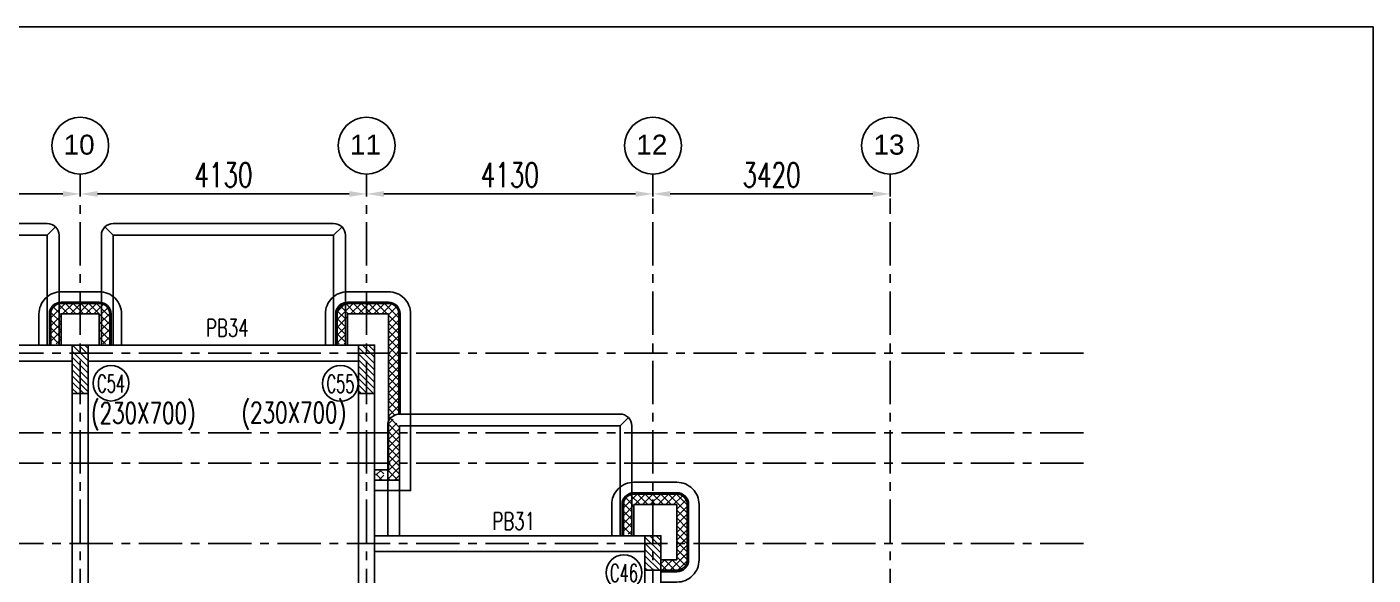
# Model space of a CAD drawing. Header units: millimetres. Extents: x 2659630 to 6742168, y -2425387 to -732288.
# Drawn here: x 2810872 to 2830288, y -942614 to -934704 of the extents above; entities that cross this region are included whole.
import ezdxf
from ezdxf.enums import TextEntityAlignment as Align

# ---------------------------------------------------------------- set-up
doc = ezdxf.new("R2010")
doc.units = ezdxf.units.MM
doc.header["$PDMODE"] = 35
doc.header["$PDSIZE"] = -25
doc.linetypes.add('CENTER', pattern=[2, 1.25, -0.25, 0.25, -0.25])
for name, color, linetype in [('S-BEAM NO', 3, 'Continuous'), ('S-BEAM OUTER', 4, 'Continuous'), ('S-COLUMN', 1, 'Continuous'), ('S-COLUMN CIRCLE', 9, 'Continuous'), ('S-COLUMN HATCH', 8, 'Continuous'), ('S-COLUMN NO', 2, 'Continuous'), ('S-COLUMN SIZES', 2, 'Continuous'), ('S-DIM-1', 5, 'Continuous'), ('S-GRIDE CIRCLE', 8, 'Continuous'), ('S-GRIDE LINE', 8, 'CENTER'), ('S-GRIDE NO', 1, 'Continuous')]:
    doc.layers.add(name, color=color, linetype=linetype)
doc.styles.add('Arial', font='arial.ttf', dxfattribs={"height": 123})
doc.styles.add('ROMANS', font='r.shx', dxfattribs={"width": 0.7})
doc.dimstyles.new('dim100', dxfattribs={"dimtxt": 250, "dimasz": 250, "dimexe": 200, "dimexo": 200, "dimgap": 100, "dimtad": 1, "dimdec": 0, "dimrnd": 1, "dimzin": 0, "dimdsep": 46, "dimtxsty": 'ROMANS', "dimcen": 0, "dimclrd": 5, "dimclre": 5, "dimclrt": 4, "dimadec": 0, "dimazin": 0, "dimtfac": 1, "dimtdec": 0, "dimtix": 1, "dimtofl": 0, "dimtmove": 2, "dimatfit": 3, "dimfxl": 1, "dimtolj": 1, "dimtzin": 0, "dimlwd": -1, "dimlwe": -1, "dimarcsym": 0})
pattern_1 = [(45, (-431680.96, -191648.93), (-56.1266008, 56.1266008), []), (135, (-431680.96, -191648.93), (-56.1266008, -56.1266008), [])]

# ---------------------------------------------------------------- blocks, each defined once
blk = doc.blocks.new('*D1828')
at = {"layer": 'Defpoints', "color": 0, "ltscale": 1200}
for p in [(2811642, -937123), (2815772, -937114), (2815772, -937114)]:
    blk.add_point(p, dxfattribs=at)
at = {"layer": 'S-DIM-1', "color": 5}
for p, q in [((2811642, -936923), (2811642, -936914)), ((2815772, -936914), (2815772, -936914)), ((2811892, -937114), (2815522, -937114))]:
    blk.add_line(p, q, dxfattribs=at)
at = {"layer": 'S-DIM-1', "color": 5, "ltscale": 1200}
for points in [[(2811892, -937073), (2811892, -937156), (2811642, -937114)], [(2815522, -937156), (2815522, -937073), (2815772, -937114)]]:
    blk.add_solid(points, dxfattribs=at)
at = {"layer": 'S-DIM-1', "color": 4, "ltscale": 1200, "insert": (2813707, -936839), "char_height": 250, "attachment_point": 5, "style": 'ROMANS'}
blk.add_mtext('\\A1;{\\H1.4x;4130}', dxfattribs=at)
blk = doc.blocks.new('*D1827')
at = {"layer": 'Defpoints', "color": 0, "ltscale": 1200}
for p in [(2807512, -937123), (2811642, -937114), (2811642, -937114)]:
    blk.add_point(p, dxfattribs=at)
at = {"layer": 'S-DIM-1', "color": 5}
for p, q in [((2807512, -936923), (2807512, -936914)), ((2811642, -936914), (2811642, -936914)), ((2807762, -937114), (2811392, -937114))]:
    blk.add_line(p, q, dxfattribs=at)
at = {"layer": 'S-DIM-1', "color": 5, "ltscale": 1200}
for points in [[(2807762, -937073), (2807762, -937156), (2807512, -937114)], [(2811392, -937156), (2811392, -937073), (2811642, -937114)]]:
    blk.add_solid(points, dxfattribs=at)
at = {"layer": 'S-DIM-1', "color": 4, "ltscale": 1200, "insert": (2809577, -936839), "char_height": 250, "attachment_point": 5, "style": 'ROMANS'}
blk.add_mtext('\\A1;{\\H1.4x;4130}', dxfattribs=at)
blk = doc.blocks.new('*D1829')
at = {"layer": 'Defpoints', "color": 0, "ltscale": 1200}
for p in [(2815772, -937123), (2819902, -937114), (2819902, -937114)]:
    blk.add_point(p, dxfattribs=at)
at = {"layer": 'S-DIM-1', "color": 5}
for p, q in [((2815772, -936923), (2815772, -936914)), ((2819902, -936914), (2819902, -936914)), ((2816022, -937114), (2819652, -937114))]:
    blk.add_line(p, q, dxfattribs=at)
at = {"layer": 'S-DIM-1', "color": 5, "ltscale": 1200}
for points in [[(2816022, -937073), (2816022, -937156), (2815772, -937114)], [(2819652, -937156), (2819652, -937073), (2819902, -937114)]]:
    blk.add_solid(points, dxfattribs=at)
at = {"layer": 'S-DIM-1', "color": 4, "ltscale": 1200, "insert": (2817837, -936839), "char_height": 250, "attachment_point": 5, "style": 'ROMANS'}
blk.add_mtext('\\A1;{\\H1.4x;4130}', dxfattribs=at)
blk = doc.blocks.new('*D1830')
at = {"layer": 'Defpoints', "color": 0, "ltscale": 1200}
for p in [(2819902, -936979), (2823322, -936979), (2823322, -937114)]:
    blk.add_point(p, dxfattribs=at)
at = {"layer": 'S-DIM-1', "color": 5}
for p, q in [((2819902, -937179), (2819902, -937314)), ((2820152, -937114), (2823072, -937114)), ((2823322, -937179), (2823322, -937314))]:
    blk.add_line(p, q, dxfattribs=at)
at = {"layer": 'S-DIM-1', "color": 5, "ltscale": 1200}
for points in [[(2820152, -937073), (2820152, -937156), (2819902, -937114)], [(2823072, -937156), (2823072, -937073), (2823322, -937114)]]:
    blk.add_solid(points, dxfattribs=at)
at = {"layer": 'S-DIM-1', "color": 4, "ltscale": 1200, "insert": (2821612, -936839), "char_height": 250, "attachment_point": 5, "style": 'ROMANS'}
blk.add_mtext('\\A1;{\\H1.4x;3420}', dxfattribs=at)

msp = doc.modelspace()

# ---------------------------------------------------------------- hatches: boundary and pattern name
at = {"layer": 'S-BEAM OUTER', "ltscale": 2500}
h = msp.add_hatch(dxfattribs=at)
h.set_pattern_fill('ANSI37', color=256, scale=25, style=0)
h.set_pattern_definition(pattern_1)
h.paths.add_polyline_path([(2811336.556, -938697.833, -0.050391865), (2811366.562, -938694.801), (2811641.56, -938694.801), (2811641.56, -938844.801), (2811366.562, -938844.801), (2811366.562, -938919.802), (2811366.561, -938919.802), (2811366.561, -938919.802, 0.050390733), (2811336.556, -938922.834), (2811336.556, -938697.833)])
h.paths.add_polyline_path([(2811641.56, -938694.801), (2811916.559, -938694.801, -0.050374099), (2811946.554, -938697.831), (2811946.554, -938922.831, 0.050348901), (2811916.573, -938919.802), (2811916.559, -938844.801), (2811641.56, -938844.801), (2811641.56, -938694.801)])
h.paths.add_polyline_path([(2811216.561, -938844.801), (2811216.561, -939069.802, -0.356384191), (2811336.556, -938922.834), (2811336.556, -938697.833, 0.14704829), (2811260.495, -938738.735, 0.198912367), (2811216.561, -938844.801)])
h.paths.add_polyline_path([(2811946.554, -938922.831), (2811946.554, -938697.831, -0.147064608), (2812022.625, -938738.735, -0.198911921), (2812066.559, -938844.801), (2812066.559, -939068.884, 0.354687312)])
h.paths.add_polyline_path([(2811946.553, -939274.801), (2811946.554, -938922.831, -0.354687312), (2812066.559, -939068.884), (2812066.559, -939268.179), (2812066.559, -939274.801)])
h.paths.add_polyline_path([(2811336.555, -939274.801), (2811336.556, -938922.834, 0.356384191), (2811216.561, -939069.802), (2811216.561, -939274.801)])
h.paths.add_polyline_path([(2811946.553, -939274.801), (2811946.554, -938922.831, 0.050348901), (2811916.573, -938919.802), (2811916.642, -939274.801)])
h.paths.add_polyline_path([(2811336.555, -939274.801), (2811336.556, -938922.834, -0.050390733), (2811366.561, -938919.802), (2811366.561, -938919.802), (2811366.561, -939069.802), (2811366.561, -939274.801)])
h = msp.add_hatch(dxfattribs=at)
h.set_pattern_fill('ANSI37', color=256, scale=25, style=0)
h.set_pattern_definition(pattern_1)
h.paths.add_polyline_path([(2811336.556, -938697.833, -0.050391865), (2811366.562, -938694.801), (2811641.56, -938694.801), (2811641.56, -938844.801), (2811366.562, -938844.801), (2811366.562, -938919.802), (2811366.561, -938919.802), (2811366.561, -938919.802, 0.050390733), (2811336.556, -938922.834), (2811336.556, -938697.833)])
h.paths.add_polyline_path([(2811641.56, -938694.801), (2811916.559, -938694.801, -0.050374099), (2811946.554, -938697.831), (2811946.554, -938922.831, 0.050348901), (2811916.573, -938919.802), (2811916.559, -938844.801), (2811641.56, -938844.801), (2811641.56, -938694.801)])
h.paths.add_polyline_path([(2811216.561, -938844.801), (2811216.561, -939069.802, -0.356384191), (2811336.556, -938922.834), (2811336.556, -938697.833, 0.14704829), (2811260.495, -938738.735, 0.198912367), (2811216.561, -938844.801)])
h.paths.add_polyline_path([(2811946.554, -938922.831), (2811946.554, -938697.831, -0.147064608), (2812022.625, -938738.735, -0.198911921), (2812066.559, -938844.801), (2812066.559, -939068.884, 0.354687312)])
h.paths.add_polyline_path([(2811946.553, -939274.801), (2811946.554, -938922.831, -0.354687312), (2812066.559, -939068.884), (2812066.559, -939268.179), (2812066.559, -939274.801)])
h.paths.add_polyline_path([(2811336.555, -939274.801), (2811336.556, -938922.834, 0.356384191), (2811216.561, -939069.802), (2811216.561, -939274.801)])
h.paths.add_polyline_path([(2811946.553, -939274.801), (2811946.554, -938922.831, 0.050348901), (2811916.573, -938919.802), (2811916.642, -939274.801)])
h.paths.add_polyline_path([(2811336.555, -939274.801), (2811336.556, -938922.834, -0.050390733), (2811366.561, -938919.802), (2811366.561, -938919.802), (2811366.561, -939069.802), (2811366.561, -939274.801)])
h = msp.add_hatch(dxfattribs=at)
h.set_pattern_fill('ANSI37', color=256, scale=25, style=0)
h.set_pattern_definition(pattern_1)
h.paths.add_polyline_path([(2811336.556, -938697.833, -0.050391865), (2811366.562, -938694.801), (2811641.56, -938694.801), (2811641.56, -938844.801), (2811366.562, -938844.801), (2811366.562, -938919.802), (2811366.561, -938919.802), (2811366.561, -938919.802, 0.050390733), (2811336.556, -938922.834), (2811336.556, -938697.833)])
h.paths.add_polyline_path([(2811641.56, -938694.801), (2811916.559, -938694.801, -0.050374099), (2811946.554, -938697.831), (2811946.554, -938922.831, 0.050348901), (2811916.573, -938919.802), (2811916.559, -938844.801), (2811641.56, -938844.801), (2811641.56, -938694.801)])
h.paths.add_polyline_path([(2811216.561, -938844.801), (2811216.561, -939069.802, -0.356384191), (2811336.556, -938922.834), (2811336.556, -938697.833, 0.14704829), (2811260.495, -938738.735, 0.198912367), (2811216.561, -938844.801)])
h.paths.add_polyline_path([(2811946.554, -938922.831), (2811946.554, -938697.831, -0.147064608), (2812022.625, -938738.735, -0.198911921), (2812066.559, -938844.801), (2812066.559, -939068.884, 0.354687312)])
h.paths.add_polyline_path([(2811946.553, -939274.801), (2811946.554, -938922.831, -0.354687312), (2812066.559, -939068.884), (2812066.559, -939268.179), (2812066.559, -939274.801)])
h.paths.add_polyline_path([(2811336.555, -939274.801), (2811336.556, -938922.834, 0.356384191), (2811216.561, -939069.802), (2811216.561, -939274.801)])
h.paths.add_polyline_path([(2811946.553, -939274.801), (2811946.554, -938922.831, 0.050348901), (2811916.573, -938919.802), (2811916.642, -939274.801)])
h.paths.add_polyline_path([(2811336.555, -939274.801), (2811336.556, -938922.834, -0.050390733), (2811366.561, -938919.802), (2811366.561, -938919.802), (2811366.561, -939069.802), (2811366.561, -939274.801)])
h = msp.add_hatch(dxfattribs=at)
h.set_pattern_fill('ANSI37', color=256, scale=25, style=0)
h.set_pattern_definition(pattern_1)
edge = h.paths.add_edge_path()
edge.add_arc((2815496.557, -938844.801), 150, 135.0000503, 179.999867, ccw=False)
edge.add_arc((2815496.558, -938844.801), 150, 101.5376139, 134.9999296, ccw=False)
edge.add_line((2815466.556, -938697.832), (2815466.556, -938922.832))
edge.add_arc((2815496.557, -939069.801), 150, 101.5377155, 178.6319479)
edge.add_line((2815346.6, -939066.22), (2815346.558, -938844.801))
h.paths.add_polyline_path([(2816086.556, -939409.801), (2816236.556, -939409.801), (2816236.556, -940290.096, 0.183659289), (2816126.347, -940339.593, 0.117867345), (2816086.556, -940397.057)])
h.paths.add_polyline_path([(2815496.557, -938919.801), (2815496.558, -938844.801), (2815771.56, -938844.801), (2815771.56, -938694.801), (2815496.557, -938694.801, 0.050384701), (2815466.556, -938697.832), (2815466.556, -938922.832, -0.050384856)])
h.paths.add_polyline_path([(2816086.556, -940999.801), (2816236.556, -940999.801), (2816236.556, -940559.801), (2816086.556, -940559.801)])
h.paths.add_polyline_path([(2815466.555, -939274.801), (2815466.556, -938922.832, 0.349677008), (2815346.6, -939066.22), (2815346.641, -939274.801)])
h.paths.add_polyline_path([(2816076.556, -941244.801), (2816076.556, -941094.801), (2816086.556, -941094.801), (2816086.556, -940999.801), (2816236.556, -940999.801), (2816236.556, -941244.801)])
h.paths.add_polyline_path([(2816086.556, -940559.801), (2816086.556, -940402.356, -0.11062202), (2816126.347, -940339.593, -0.000001041), (2816126.348, -940339.593), (2816236.556, -940449.8), (2816236.556, -940559.801)])
h.paths.add_polyline_path([(2815906.56, -941244.801), (2816018.383, -941244.801), (2816018.383, -941094.801), (2815906.56, -941094.801)])
h = msp.add_hatch(dxfattribs=at)
h.set_pattern_fill('ANSI37', color=256, scale=25, style=0)
h.set_pattern_definition(pattern_1)
edge = h.paths.add_edge_path()
edge.add_arc((2815496.557, -938844.801), 150, 135.0000503, 179.999867, ccw=False)
edge.add_arc((2815496.558, -938844.801), 150, 101.5376139, 134.9999296, ccw=False)
edge.add_line((2815466.556, -938697.832), (2815466.556, -938922.832))
edge.add_arc((2815496.557, -939069.801), 150, 101.5377155, 178.6319479)
edge.add_line((2815346.6, -939066.22), (2815346.558, -938844.801))
h.paths.add_polyline_path([(2816086.556, -939409.801), (2816236.556, -939409.801), (2816236.556, -940290.096, 0.183659289), (2816126.347, -940339.593, 0.117867345), (2816086.556, -940397.057)])
h.paths.add_polyline_path([(2815496.557, -938919.801), (2815496.558, -938844.801), (2815771.56, -938844.801), (2815771.56, -938694.801), (2815496.557, -938694.801, 0.050384701), (2815466.556, -938697.832), (2815466.556, -938922.832, -0.050384856)])
h.paths.add_polyline_path([(2816086.556, -940999.801), (2816236.556, -940999.801), (2816236.556, -940559.801), (2816086.556, -940559.801)])
h.paths.add_polyline_path([(2815466.555, -939274.801), (2815466.556, -938922.832, 0.349677008), (2815346.6, -939066.22), (2815346.641, -939274.801)])
h.paths.add_polyline_path([(2816076.556, -941244.801), (2816076.556, -941094.801), (2816086.556, -941094.801), (2816086.556, -940999.801), (2816236.556, -940999.801), (2816236.556, -941244.801)])
h.paths.add_polyline_path([(2816086.556, -940559.801), (2816086.556, -940402.356, -0.11062202), (2816126.347, -940339.593, -0.000001041), (2816126.348, -940339.593), (2816236.556, -940449.8), (2816236.556, -940559.801)])
h.paths.add_polyline_path([(2815906.56, -941244.801), (2816018.383, -941244.801), (2816018.383, -941094.801), (2815906.56, -941094.801)])
h = msp.add_hatch(dxfattribs=at)
h.set_pattern_fill('ANSI37', color=256, scale=25, style=0)
h.set_pattern_definition(pattern_1)
edge = h.paths.add_edge_path()
edge.add_arc((2815496.557, -938844.801), 150, 135.0000503, 179.999867, ccw=False)
edge.add_arc((2815496.558, -938844.801), 150, 101.5376139, 134.9999296, ccw=False)
edge.add_line((2815466.556, -938697.832), (2815466.556, -938922.832))
edge.add_arc((2815496.557, -939069.801), 150, 101.5377155, 178.6319479)
edge.add_line((2815346.6, -939066.22), (2815346.558, -938844.801))
h.paths.add_polyline_path([(2816086.556, -939409.801), (2816236.556, -939409.801), (2816236.556, -940290.096, 0.183659289), (2816126.347, -940339.593, 0.117867345), (2816086.556, -940397.057)])
h.paths.add_polyline_path([(2815496.557, -938919.801), (2815496.558, -938844.801), (2815771.56, -938844.801), (2815771.56, -938694.801), (2815496.557, -938694.801, 0.050384701), (2815466.556, -938697.832), (2815466.556, -938922.832, -0.050384856)])
h.paths.add_polyline_path([(2816086.556, -940999.801), (2816236.556, -940999.801), (2816236.556, -940559.801), (2816086.556, -940559.801)])
h.paths.add_polyline_path([(2815466.555, -939274.801), (2815466.556, -938922.832, 0.349677008), (2815346.6, -939066.22), (2815346.641, -939274.801)])
h.paths.add_polyline_path([(2816076.556, -941244.801), (2816076.556, -941094.801), (2816086.556, -941094.801), (2816086.556, -940999.801), (2816236.556, -940999.801), (2816236.556, -941244.801)])
h.paths.add_polyline_path([(2816086.556, -940559.801), (2816086.556, -940402.356, -0.11062202), (2816126.347, -940339.593, -0.000001041), (2816126.348, -940339.593), (2816236.556, -940449.8), (2816236.556, -940559.801)])
h.paths.add_polyline_path([(2815906.56, -941244.801), (2816018.383, -941244.801), (2816018.383, -941094.801), (2815906.56, -941094.801)])
h = msp.add_hatch(dxfattribs=at)
h.set_pattern_fill('ANSI37', color=256, scale=25, style=0)
h.set_pattern_definition(pattern_1)
h.paths.add_polyline_path([(2816086.556, -939409.801), (2816236.556, -939409.801), (2816236.556, -938844.801, 0.199488602), (2816192.386, -938738.5, 0.198336476), (2816086.555, -938694.801), (2815771.56, -938694.801), (2815771.56, -938844.801), (2816086.555, -938844.801)])
h = msp.add_hatch(dxfattribs=at)
h.set_pattern_fill('ANSI37', color=256, scale=25, style=0)
h.set_pattern_definition(pattern_1)
h.paths.add_polyline_path([(2816086.556, -939409.801), (2816236.556, -939409.801), (2816236.556, -938844.801, 0.199488602), (2816192.386, -938738.5, 0.198336476), (2816086.555, -938694.801), (2815771.56, -938694.801), (2815771.56, -938844.801), (2816086.555, -938844.801)])
h = msp.add_hatch(dxfattribs=at)
h.set_pattern_fill('ANSI37', color=256, scale=25, style=0)
h.set_pattern_definition(pattern_1)
h.paths.add_polyline_path([(2816086.556, -939409.801), (2816236.556, -939409.801), (2816236.556, -938844.801, 0.199488602), (2816192.386, -938738.5, 0.198336476), (2816086.555, -938694.801), (2815771.56, -938694.801), (2815771.56, -938844.801), (2816086.555, -938844.801)])
h = msp.add_hatch(dxfattribs=at)
h.set_pattern_fill('ANSI37', color=256, scale=25, style=0)
h.set_pattern_definition(pattern_1)
h.paths.add_polyline_path([(2819901.56, -941444.801), (2820246.288, -941444.801, -0.414213562), (2820396.289, -941594.801), (2820396.289, -942159.801), (2820246.322, -942159.801), (2820246.322, -941594.801), (2819901.56, -941594.801)])
h.paths.add_polyline_path([(2819596.556, -941670.292), (2819596.556, -941447.831, -0.050380623), (2819626.555, -941444.801, -0.000000116), (2819626.555, -941444.801), (2819901.56, -941444.801), (2819901.56, -941594.801), (2819626.555, -941594.801), (2819626.555, -941669.802), (2819598.663, -941669.802, 0.003455455)])
h.paths.add_polyline_path([(2819476.555, -941594.801), (2819476.555, -941819.801, -0.342063211), (2819596.556, -941670.292), (2819596.556, -941447.831, 0.147057802), (2819520.489, -941488.735, 0.198912476)])
h.paths.add_polyline_path([(2819596.555, -942024.801), (2819596.556, -941670.292, 0.342063211), (2819476.555, -941819.801), (2819476.555, -942024.801)])
h = msp.add_hatch(dxfattribs=at)
h.set_pattern_fill('ANSI37', color=256, scale=25, style=0)
h.set_pattern_definition(pattern_1)
h.paths.add_polyline_path([(2819901.56, -941444.801), (2820246.288, -941444.801, -0.414213562), (2820396.289, -941594.801), (2820396.289, -942159.801), (2820246.322, -942159.801), (2820246.322, -941594.801), (2819901.56, -941594.801)])
h.paths.add_polyline_path([(2819596.556, -941670.292), (2819596.556, -941447.831, -0.050380623), (2819626.555, -941444.801, -0.000000116), (2819626.555, -941444.801), (2819901.56, -941444.801), (2819901.56, -941594.801), (2819626.555, -941594.801), (2819626.555, -941669.802), (2819598.663, -941669.802, 0.003455455)])
h.paths.add_polyline_path([(2819476.555, -941594.801), (2819476.555, -941819.801, -0.342063211), (2819596.556, -941670.292), (2819596.556, -941447.831, 0.147057802), (2819520.489, -941488.735, 0.198912476)])
h.paths.add_polyline_path([(2819596.555, -942024.801), (2819596.556, -941670.292, 0.342063211), (2819476.555, -941819.801), (2819476.555, -942024.801)])
h = msp.add_hatch(dxfattribs=at)
h.set_pattern_fill('ANSI37', color=256, scale=25, style=0)
h.set_pattern_definition(pattern_1)
h.paths.add_polyline_path([(2819901.56, -941444.801), (2820246.288, -941444.801, -0.414213562), (2820396.289, -941594.801), (2820396.289, -942159.801), (2820246.322, -942159.801), (2820246.322, -941594.801), (2819901.56, -941594.801)])
h.paths.add_polyline_path([(2819596.556, -941670.292), (2819596.556, -941447.831, -0.050380623), (2819626.555, -941444.801, -0.000000116), (2819626.555, -941444.801), (2819901.56, -941444.801), (2819901.56, -941594.801), (2819626.555, -941594.801), (2819626.555, -941669.802), (2819598.663, -941669.802, 0.003455455)])
h.paths.add_polyline_path([(2819476.555, -941594.801), (2819476.555, -941819.801, -0.342063211), (2819596.556, -941670.292), (2819596.556, -941447.831, 0.147057802), (2819520.489, -941488.735, 0.198912476)])
h.paths.add_polyline_path([(2819596.555, -942024.801), (2819596.556, -941670.292, 0.342063211), (2819476.555, -941819.801), (2819476.555, -942024.801)])
h = msp.add_hatch(dxfattribs=at)
h.set_pattern_fill('ANSI37', color=256, scale=25, style=0)
h.set_pattern_definition(pattern_1)
h.paths.add_polyline_path([(2820396.289, -942159.801), (2820396.286, -942394.801, -0.198907475), (2820352.352, -942500.867, -0.198917306), (2820246.286, -942544.801), (2820016.56, -942544.801), (2820016.56, -942394.801), (2820246.322, -942394.801), (2820246.322, -942161.905)])
h = msp.add_hatch(dxfattribs=at)
h.set_pattern_fill('ANSI37', color=256, scale=25, style=0)
h.set_pattern_definition(pattern_1)
h.paths.add_polyline_path([(2820396.289, -942159.801), (2820396.286, -942394.801, -0.198907475), (2820352.352, -942500.867, -0.198917306), (2820246.286, -942544.801), (2820016.56, -942544.801), (2820016.56, -942394.801), (2820246.322, -942394.801), (2820246.322, -942161.905)])
h = msp.add_hatch(dxfattribs=at)
h.set_pattern_fill('ANSI37', color=256, scale=25, style=0)
h.set_pattern_definition(pattern_1)
h.paths.add_polyline_path([(2820396.289, -942159.801), (2820396.286, -942394.801, -0.198907475), (2820352.352, -942500.867, -0.198917306), (2820246.286, -942544.801), (2820016.56, -942544.801), (2820016.56, -942394.801), (2820246.322, -942394.801), (2820246.322, -942161.905)])
at = {"layer": 'S-COLUMN HATCH'}
h = msp.add_hatch(dxfattribs=at)
h.set_pattern_fill('ANSI31', color=8, scale=20, angle=270)
h.set_pattern_definition([(315, (2043585.094, -4357765.75), (44.9012806, 44.9012806), [])])
edge = h.paths.add_edge_path()
edge.add_line((2811756.56, -939294.801), (2811756.56, -939994.801))
edge.add_line((2811756.56, -939294.801), (2811526.56, -939294.801))
edge.add_line((2811526.56, -939294.801), (2811526.56, -939994.801))
edge.add_line((2811526.56, -939994.801), (2811756.56, -939994.801))
h = msp.add_hatch(dxfattribs=at)
h.set_pattern_fill('ANSI31', color=8, scale=20, angle=270)
h.set_pattern_definition([(315, (2047765.19, -4357765), (44.9012806, 44.9012806), [])])
edge = h.paths.add_edge_path()
edge.add_line((2815886.56, -939294.055), (2815886.56, -939994.055))
edge.add_line((2815886.56, -939294.055), (2815656.56, -939294.055))
edge.add_line((2815656.56, -939294.055), (2815656.56, -939994.055))
edge.add_line((2815656.56, -939994.055), (2815886.56, -939994.055))
h = msp.add_hatch(dxfattribs=at)
h.set_pattern_fill('ANSI31', color=8, scale=20, angle=90)
h.set_pattern_definition([(135, (3588850.53, 2475826.14), (-44.9012806, -44.9012806), [])])
edge = h.paths.add_edge_path()
edge.add_line((2819786.56, -942044.806), (2819786.56, -942544.806))
edge.add_line((2819786.56, -942044.806), (2820016.56, -942044.806))
edge.add_line((2820016.56, -942044.806), (2820016.56, -942544.806))
edge.add_line((2820016.56, -942544.806), (2819786.56, -942544.806))

# ---------------------------------------------------------------- linework, layer by layer
at = {"layer": 'S-BEAM OUTER', "ltscale": 2500}
for p, q in [((2807986.557, -937709.801), (2811166.557, -937709.806)), ((2807986.557, -937709.801), (2811166.557, -937709.806)), ((2807986.557, -937709.801), (2811166.557, -937709.806)), ((2807986.557, -937709.801), (2811166.557, -937709.806)), ((2811166.555, -939295.472), (2811166.555, -937709.801)), ((2811166.555, -939295.472), (2811166.555, -937709.801)), ((2811166.555, -939295.472), (2811166.555, -937709.801)), ((2811166.555, -939295.472), (2811166.555, -937709.801)), ((2811166.557, -937709.806), (2811286.766, -937589.593)), ((2811166.557, -937709.806), (2811286.766, -937589.593)), ((2811166.557, -937709.806), (2811286.766, -937589.593)), ((2812116.557, -937709.801), (2811996.348, -937589.593)), ((2812116.557, -937709.801), (2811996.348, -937589.593)), ((2812116.557, -937709.801), (2811996.348, -937589.593)), ((2812116.557, -937709.801), (2812116.557, -939295.485)), ((2812116.557, -937709.801), (2812116.557, -939295.485)), ((2812116.557, -937709.801), (2812116.557, -939295.485)), ((2812116.557, -937709.801), (2812116.557, -939295.485)), ((2815296.555, -937709.801), (2812116.557, -937709.801)), ((2815296.555, -937709.801), (2812116.557, -937709.801)), ((2815296.555, -937709.801), (2812116.557, -937709.801)), ((2815296.555, -937709.801), (2812116.557, -937709.801)), ((2815296.555, -939294.871), (2815296.555, -937709.801)), ((2815296.555, -939294.871), (2815296.555, -937709.801)), ((2815296.555, -939294.871), (2815296.555, -937709.801)), ((2815296.555, -939294.871), (2815296.555, -937709.801)), ((2815296.557, -937709.801), (2815416.766, -937589.593)), ((2815296.557, -937709.801), (2815416.766, -937589.593)), ((2815296.557, -937709.801), (2815416.766, -937589.593)), ((2811366.561, -939295.516), (2811366.562, -938844.801)), ((2811366.561, -939295.516), (2811366.562, -938844.801)), ((2811366.561, -939295.516), (2811366.562, -938844.801)), ((2811366.562, -938844.801), (2811916.559, -938844.801)), ((2811366.562, -938844.801), (2811916.559, -938844.801)), ((2811366.562, -938844.801), (2811916.559, -938844.801)), ((2811916.559, -938844.801), (2811916.646, -939295.524, 0)), ((2811916.559, -938844.801), (2811916.646, -939295.524, 0)), ((2811916.559, -938844.801), (2811916.646, -939295.524, 0)), ((2815496.555, -939294.832, 0), (2815496.558, -938844.801)), ((2815496.555, -939294.832, 0), (2815496.558, -938844.801)), ((2815496.555, -939294.832, 0), (2815496.558, -938844.801)), ((2815496.558, -938844.801), (2816086.556, -938844.801)), ((2815496.558, -938844.801), (2816086.556, -938844.801)), ((2815496.558, -938844.801), (2816086.556, -938844.801)), ((2816086.556, -938844.801), (2816086.556, -941094.801)), ((2816086.556, -938844.801), (2816086.556, -941094.801)), ((2816086.556, -938844.801), (2816086.556, -941094.801)), ((2816246.557, -940459.801), (2816246.557, -942044.751)), ((2816246.557, -940459.801), (2816246.557, -942044.751)), ((2816246.557, -940459.801), (2816246.557, -942044.751)), ((2819426.557, -940459.801), (2816246.557, -940459.801)), ((2819426.557, -940459.801), (2816246.557, -940459.801)), ((2819426.557, -940459.801), (2816246.557, -940459.801)), ((2816246.557, -940459.801), (2816246.557, -942044.751)), ((2819426.557, -940459.801), (2816246.557, -940459.801)), ((2819426.555, -942044.794), (2819426.557, -940459.801)), ((2819426.555, -942044.794), (2819426.557, -940459.801)), ((2819426.555, -942044.794), (2819426.557, -940459.801)), ((2819426.555, -942044.794), (2819426.557, -940459.801)), ((2819426.556, -940459.801), (2819546.764, -940339.593)), ((2819426.556, -940459.801), (2819546.764, -940339.593)), ((2819426.556, -940459.801), (2819546.764, -940339.593)), ((2815886.56, -941094.801), (2816076.556, -941094.801)), ((2815886.56, -941094.801), (2816076.556, -941094.801)), ((2815886.56, -941094.801), (2816076.556, -941094.801)), ((2815886.56, -941244.801), (2816246.556, -941244.801)), ((2815886.56, -941244.801), (2816246.556, -941244.801)), ((2815886.56, -941244.801), (2816246.556, -941244.801)), ((2820246.322, -941594.801), (2819626.555, -941594.801)), ((2820246.322, -941594.801), (2819626.555, -941594.801)), ((2819626.555, -941594.801), (2819626.555, -942044.802)), ((2820246.322, -941594.801), (2819626.555, -941594.801)), ((2819626.555, -941594.801), (2819626.555, -942044.802)), ((2819626.555, -941594.801), (2819626.555, -942044.802)), ((2820246.322, -942394.801), (2820246.322, -941594.801)), ((2820246.322, -942394.801), (2820246.322, -941594.801)), ((2820246.322, -942394.801), (2820246.322, -941594.801)), ((2820016.56, -942394.801), (2820246.322, -942394.801)), ((2820016.56, -942394.801), (2820246.322, -942394.801)), ((2820016.56, -942394.801), (2820246.322, -942394.801))]:
    msp.add_line(p, q, dxfattribs=at)
at = {"layer": 'S-BEAM OUTER', "extrusion": (4.57357e-08, -5.09838e-09, 1)}
for p, q in [((2811525.989, -939295.551, 0), (2807626.56, -939294.688)), ((2811525.989, -939295.551, 0), (2807626.56, -939294.688)), ((2811525.989, -939295.551, 0), (2807626.56, -939294.688)), ((2815656.56, -939294.801), (2811755.989, -939295.555, 0)), ((2815656.56, -939294.801), (2811755.989, -939295.555, 0)), ((2815656.56, -939294.801), (2811755.989, -939295.555, 0)), ((2811526.56, -939525.558), (2807626.664, -939524.697)), ((2811526.56, -939525.558), (2807626.664, -939524.697)), ((2811526.56, -939525.558), (2807626.664, -939524.697)), ((2815656.56, -939524.563), (2811756.56, -939524.62)), ((2815656.56, -939524.563), (2811756.56, -939524.62)), ((2815656.56, -939524.563), (2811756.56, -939524.62))]:
    msp.add_line(p, q, dxfattribs=at)
at = {"layer": 'S-BEAM OUTER'}
for p, q in [((2811526.008, -945623.879, 0.019), (2811526.532, -939994.801, 0.019)), ((2811756.008, -945623.882, 0.019), (2811756.086, -939994.801, 0.019)), ((2815656.566, -939994.055, 0), (2815656.419, -945354.801)), ((2815886.567, -939994.055, 0.001), (2815886.382, -945354.801, -0.02)), ((2811526.008, -945623.879, 0.019), (2811526.523, -940094.801, 0.019)), ((2811526.008, -945623.879, 0.019), (2811526.523, -940094.801, 0.019)), ((2811756.008, -945623.882, 0.019), (2811756.085, -940094.801, 0.019)), ((2811756.008, -945623.882, 0.019), (2811756.085, -940094.801, 0.019)), ((2815656.563, -940094.055, 0), (2815656.419, -945054.801, -0.019)), ((2815656.563, -940094.055, 0), (2815656.419, -945054.801, -0.019)), ((2815886.563, -940094.055, 0), (2815886.385, -945054.801, -0.019)), ((2815886.563, -940094.055, 0), (2815886.385, -945054.801, -0.019)), ((2819786.56, -942044.806), (2815886.758, -942044.746)), ((2819786.56, -942044.806), (2815886.758, -942044.746)), ((2819786.56, -942044.806), (2815886.758, -942044.746)), ((2819786.56, -942274.798, 0), (2815886.767, -942274.746)), ((2819786.56, -942274.798, 0), (2815886.767, -942274.746)), ((2819786.56, -942274.798, 0), (2815886.767, -942274.746)), ((2819786.616, -942544.806), (2819786.732, -945224.788)), ((2820016.56, -942544.806), (2820016.584, -945224.788, 0))]:
    msp.add_line(p, q, dxfattribs=at)
at = {"layer": 'S-BEAM OUTER', "ltscale": 2500}
for points in [[(2811336.555, -939295.509), (2811336.557, -937709.802, 0.198912589), (2811286.766, -937589.593, 0.198912499), (2811166.557, -937539.801), (2807986.556, -937539.801, 0.198911109), (2807866.348, -937589.593, 0.198913274), (2807816.556, -937709.801), (2807816.556, -939294.73)], [(2811336.555, -939295.509), (2811336.557, -937709.802, 0.198912589), (2811286.766, -937589.593, 0.198912499), (2811166.557, -937539.801), (2807986.556, -937539.801, 0.198911109), (2807866.348, -937589.593, 0.198913274), (2807816.556, -937709.801), (2807816.556, -939294.73)], [(2811336.555, -939295.509), (2811336.557, -937709.802, 0.198912589), (2811286.766, -937589.593, 0.198912499), (2811166.557, -937539.801), (2807986.556, -937539.801, 0.198911109), (2807866.348, -937589.593, 0.198913274), (2807816.556, -937709.801), (2807816.556, -939294.73)], [(2815466.555, -939294.838), (2815466.557, -937709.802, 0.198912589), (2815416.766, -937589.593, 0.198912499), (2815296.557, -937539.801), (2812116.556, -937539.801, 0.198913722), (2811996.348, -937589.593, 0.198905434), (2811946.556, -937709.801), (2811946.553, -939295.518)], [(2815466.555, -939294.838), (2815466.557, -937709.802, 0.198912589), (2815416.766, -937589.593, 0.198912499), (2815296.557, -937539.801), (2812116.556, -937539.801, 0.198913722), (2811996.348, -937589.593, 0.198905434), (2811946.556, -937709.801), (2811946.553, -939295.518)], [(2815466.555, -939294.838), (2815466.557, -937709.802, 0.198912589), (2815416.766, -937589.593, 0.198912499), (2815296.557, -937539.801), (2812116.556, -937539.801, 0.198913722), (2811996.348, -937589.593, 0.198905434), (2811946.556, -937709.801), (2811946.553, -939295.518)], [(2811046.561, -939294.802), (2811046.561, -938844.801, -0.198912367), (2811140.287, -938618.527, -0.198912157), (2811366.56, -938524.801), (2811916.559, -938524.801, -0.198915231), (2812142.835, -938618.529, -0.198893744), (2812236.559, -938844.782), (2812236.646, -939295.462)], [(2815886.56, -941394.801), (2816406.556, -941394.801), (2816406.556, -938844.801, 0.198912367), (2816312.83, -938618.527, 0.198912583), (2816086.555, -938524.801), (2815496.557, -938524.801, 0.198910598), (2815270.285, -938618.526, 0.198998319), (2815176.558, -938844.905), (2815176.645, -939294.894)], [(2811196.561, -939294.802), (2811196.561, -938844.801, -0.198912367), (2811246.353, -938724.593, -0.198912157), (2811366.56, -938674.801), (2811916.559, -938674.801, -0.198912458), (2812036.767, -938724.593, -0.198909245), (2812086.559, -938844.799), (2812086.646, -939295.491)], [(2811196.561, -939294.802), (2811196.561, -938844.801, -0.198912367), (2811246.353, -938724.593, -0.198912157), (2811366.56, -938674.801), (2811916.559, -938674.801, -0.198912458), (2812036.767, -938724.593, -0.198909245), (2812086.559, -938844.799), (2812086.646, -939295.491)], [(2811196.561, -939294.802), (2811196.561, -938844.801, -0.198912367), (2811246.353, -938724.593, -0.198912157), (2811366.56, -938674.801), (2811916.559, -938674.801, -0.198912458), (2812036.767, -938724.593, -0.198909245), (2812086.559, -938844.799), (2812086.646, -939295.491)], [(2811216.561, -939294.802), (2811216.561, -938844.801, -0.198912367), (2811260.495, -938738.735, -0.198914116), (2811366.562, -938694.801), (2811916.559, -938694.801, -0.198912789), (2812022.625, -938738.735, -0.198911946), (2812066.559, -938844.801), (2812066.646, -939295.495)], [(2811216.561, -939294.802), (2811216.561, -938844.801, -0.198912367), (2811260.495, -938738.735, -0.198914116), (2811366.562, -938694.801), (2811916.559, -938694.801, -0.198912789), (2812022.625, -938738.735, -0.198911946), (2812066.559, -938844.801), (2812066.646, -939295.495)], [(2811216.561, -939294.802), (2811216.561, -938844.801, -0.198912367), (2811260.495, -938738.735, -0.198914116), (2811366.562, -938694.801), (2811916.559, -938694.801, -0.198912789), (2812022.625, -938738.735, -0.198911946), (2812066.559, -938844.801), (2812066.646, -939295.495)], [(2816256.556, -940290.829), (2816256.556, -938844.801, 0.198912367), (2816206.764, -938724.593, 0.198912583), (2816086.555, -938674.801), (2815496.557, -938674.801, 0.198910535), (2815376.35, -938724.592, 0.199011109), (2815326.558, -938844.864), (2815326.645, -939294.865)], [(2816256.556, -940290.829), (2816256.556, -938844.801, 0.198912367), (2816206.764, -938724.593, 0.198912583), (2816086.555, -938674.801), (2815496.557, -938674.801, 0.198910535), (2815376.35, -938724.592, 0.199011109), (2815326.558, -938844.864), (2815326.645, -939294.865)], [(2816256.556, -940290.829), (2816256.556, -938844.801, 0.198912367), (2816206.764, -938724.593, 0.198912583), (2816086.555, -938674.801), (2815496.557, -938674.801, 0.198910535), (2815376.35, -938724.592, 0.199011109), (2815326.558, -938844.864), (2815326.645, -939294.865)], [(2816236.556, -940290.829), (2816236.556, -938844.801, 0.198912367), (2816192.622, -938738.735, 0.198912367), (2816086.555, -938694.801), (2815496.557, -938694.801, 0.198911936), (2815390.492, -938738.735, 0.198912799), (2815346.558, -938844.801), (2815346.645, -939294.861)], [(2816236.556, -940290.829), (2816236.556, -938844.801, 0.198912367), (2816192.622, -938738.735, 0.198912367), (2816086.555, -938694.801), (2815496.557, -938694.801, 0.198911936), (2815390.492, -938738.735, 0.198912799), (2815346.558, -938844.801), (2815346.645, -939294.861)], [(2816236.556, -940290.829), (2816236.556, -938844.801, 0.198912367), (2816192.622, -938738.735, 0.198912367), (2816086.555, -938694.801), (2815496.557, -938694.801, 0.198911936), (2815390.492, -938738.735, 0.198912799), (2815346.558, -938844.801), (2815346.645, -939294.861)], [(2819596.555, -942044.796), (2819596.557, -940459.802, 0.198917489), (2819546.764, -940339.593, 0.198900668), (2819426.557, -940289.801), (2816256.556, -940289.801, 0.184679462), (2816126.347, -940339.593, 0.227617565), (2816076.556, -940459.801), (2816076.556, -942044.748)], [(2819596.555, -942044.796), (2819596.557, -940459.802, 0.198917489), (2819546.764, -940339.593, 0.198900668), (2819426.557, -940289.801), (2816256.556, -940289.801, 0.184679462), (2816126.347, -940339.593, 0.227617565), (2816076.556, -940459.801), (2816076.556, -942044.748)], [(2819596.555, -942044.796), (2819596.557, -940459.802, 0.198917489), (2819546.764, -940339.593, 0.198900668), (2819426.557, -940289.801), (2816256.556, -940289.801, 0.184679462), (2816126.347, -940339.593, 0.227617565), (2816076.556, -940459.801), (2816076.556, -942044.748)], [(2820016.56, -942714.801), (2820246.322, -942714.801, 0.19897293), (2820472.589, -942621.047, 0.198899665), (2820566.289, -942394.701), (2820566.289, -941594.801, 0.198912367), (2820472.563, -941368.527, 0.198912422), (2820246.288, -941274.801), (2819626.555, -941274.801, 0.198910456), (2819400.283, -941368.525, 0.198914225), (2819306.555, -941594.801), (2819306.555, -942044.802)], [(2820016.56, -942564.801), (2820246.322, -942564.801, 0.19897331), (2820366.498, -942515.006, 0.19891716), (2820416.289, -942394.717), (2820416.289, -941594.801, 0.198912367), (2820366.497, -941474.593, 0.198912422), (2820246.288, -941424.801), (2819626.555, -941424.801, 0.198909679), (2819506.348, -941474.591, 0.198915001), (2819456.555, -941594.801), (2819456.555, -942044.802)], [(2820016.56, -942564.801), (2820246.322, -942564.801, 0.19897331), (2820366.498, -942515.006, 0.19891716), (2820416.289, -942394.717), (2820416.289, -941594.801, 0.198912367), (2820366.497, -941474.593, 0.198912422), (2820246.288, -941424.801), (2819626.555, -941424.801, 0.198909679), (2819506.348, -941474.591, 0.198915001), (2819456.555, -941594.801), (2819456.555, -942044.802)], [(2820016.56, -942564.801), (2820246.322, -942564.801, 0.19897331), (2820366.498, -942515.006, 0.19891716), (2820416.289, -942394.717), (2820416.289, -941594.801, 0.198912367), (2820366.497, -941474.593, 0.198912422), (2820246.288, -941424.801), (2819626.555, -941424.801, 0.198909679), (2819506.348, -941474.591, 0.198915001), (2819456.555, -941594.801), (2819456.555, -942044.802)], [(2820016.56, -942544.801), (2820246.322, -942544.801, 0.198973309), (2820352.352, -942500.867, 0.198781007), (2820396.289, -942394.801), (2820396.289, -941594.801, 0.198912367), (2820352.355, -941488.735, 0.198912367), (2820246.288, -941444.801), (2819626.555, -941444.801, 0.198912258), (2819520.489, -941488.735, 0.198912476), (2819476.555, -941594.801), (2819476.555, -942044.802)], [(2820016.56, -942544.801), (2820246.322, -942544.801, 0.198973309), (2820352.352, -942500.867, 0.198781007), (2820396.289, -942394.801), (2820396.289, -941594.801, 0.198912367), (2820352.355, -941488.735, 0.198912367), (2820246.288, -941444.801), (2819626.555, -941444.801, 0.198912258), (2819520.489, -941488.735, 0.198912476), (2819476.555, -941594.801), (2819476.555, -942044.802)], [(2820016.56, -942544.801), (2820246.322, -942544.801, 0.198973309), (2820352.352, -942500.867, 0.198781007), (2820396.289, -942394.801), (2820396.289, -941594.801, 0.198912367), (2820352.355, -941488.735, 0.198912367), (2820246.288, -941444.801), (2819626.555, -941444.801, 0.198912258), (2819520.489, -941488.735, 0.198912476), (2819476.555, -941594.801), (2819476.555, -942044.802)]]:
    msp.add_lwpolyline(points, format="xyb", dxfattribs=at)
at = {"layer": 'S-COLUMN', "color": 1}
for points in [[(2811756.56, -939994.801), (2811756.56, -939294.801), (2811526.56, -939294.801), (2811526.56, -939994.801), (2811756.56, -939994.801)], [(2815886.56, -939994.055), (2815886.56, -939294.055), (2815656.56, -939294.055), (2815656.56, -939994.055), (2815886.56, -939994.055)], [(2819786.56, -942544.806), (2819786.56, -942044.806), (2820016.56, -942044.806), (2820016.56, -942544.806), (2819786.56, -942544.806)]]:
    msp.add_lwpolyline(points, dxfattribs=at)
at = {"layer": 'S-COLUMN CIRCLE', "ltscale": 2500}
msp.add_lwpolyline([(2830287.824, -989163.125), (2769736.824, -989163.125), (2769736.824, -934703.958), (2830287.824, -934703.958)], close=True, dxfattribs=at)
at = {"layer": 'S-COLUMN CIRCLE'}
for centre in [(2812084.938, -939844.909, 0.012), (2815393.982, -939847.801), (2819482.959, -942578.745, 0)]:
    msp.add_circle(centre, 257.143, dxfattribs=at)
at = {"layer": 'S-GRIDE CIRCLE'}
for centre in [(2811641.56, -936417.129), (2811641.56, -936417.129), (2811641.56, -936417.129), (2815771.56, -936417.129), (2815771.56, -936417.129), (2815771.56, -936417.129), (2819901.56, -936417.129), (2819901.56, -936417.129), (2819901.56, -936417.129), (2823321.56, -936417.129), (2823321.56, -936417.129), (2823321.56, -936417.129)]:
    msp.add_circle(centre, 409.836, dxfattribs=at)
at = {"layer": 'S-GRIDE LINE', "ltscale": 500}
for p, q in [((2811641.56, -956148.641), (2811641.56, -936826.965)), ((2811641.56, -956148.641), (2811641.56, -936826.965)), ((2811641.56, -956148.641), (2811641.56, -936826.965)), ((2815771.56, -956148.641), (2815771.56, -936826.965)), ((2815771.56, -956148.641), (2815771.56, -936826.965)), ((2815771.56, -956148.641), (2815771.56, -936826.965)), ((2819901.56, -956148.641), (2819901.56, -936826.965)), ((2819901.56, -956148.641), (2819901.56, -936826.965)), ((2819901.56, -956148.641), (2819901.56, -936826.965)), ((2823321.56, -956148.641), (2823321.56, -936826.965)), ((2823321.56, -956148.641), (2823321.56, -936826.965)), ((2823321.56, -956148.641), (2823321.56, -936826.965)), ((2826113.321, -939409.801), (2773622.623, -939409.801)), ((2826113.321, -939409.801), (2773622.623, -939409.801)), ((2826113.321, -939409.801), (2773622.623, -939409.801)), ((2826113.321, -940559.801), (2773622.623, -940559.801)), ((2826113.321, -940559.801), (2773622.623, -940559.801)), ((2826113.321, -940559.801), (2773622.623, -940559.801)), ((2826113.321, -940999.801), (2773622.623, -940999.801)), ((2826113.321, -940999.801), (2773622.623, -940999.801)), ((2826113.321, -940999.801), (2773622.623, -940999.801)), ((2826113.321, -942159.801), (2773622.623, -942159.801)), ((2826113.321, -942159.801), (2773622.623, -942159.801)), ((2826113.321, -942159.801), (2773622.623, -942159.801))]:
    msp.add_line(p, q, dxfattribs=at)

# ---------------------------------------------------------------- texts
at = {"layer": 'S-BEAM NO', "style": 'ROMANS', "width": 0.7}
for s, p in [('PB34', (2813762.942, -939046.673, -0.02)), ('PB31', (2817893.379, -941835.053, 0))]:
    msp.add_text(s, height=250, dxfattribs=at).set_placement(p, align=Align.MIDDLE_CENTER)
at = {"layer": 'S-COLUMN NO', "style": 'ROMANS', "width": 0.6}
for s, p in [('C54', (2812086.307, -939850.44, 0.012)), ('C55', (2815395.351, -939853.332, 0)), ('C46', (2819484.328, -942584.275))]:
    msp.add_text(s, height=257.1429, dxfattribs=at).set_placement(p, align=Align.MIDDLE_CENTER)
at = {"layer": 'S-COLUMN SIZES', "lineweight": -2, "style": 'ROMANS', "width": 0.7}
for p in [(2812550.912, -940273.909, 0), (2814721.668, -940268.552, 0)]:
    msp.add_text('(230X700)', height=300, dxfattribs=at).set_placement(p, align=Align.MIDDLE_CENTER)
at = {"layer": 'S-GRIDE NO', "style": 'Arial'}
for s, p in [('10', (2811402.034, -936546.968)), ('11', (2815532.034, -936546.968)), ('12', (2819662.034, -936546.968)), ('13', (2823082.034, -936546.968))]:
    msp.add_text(s, height=287.9195, dxfattribs=at).set_placement(p)

# ---------------------------------------------------------------- dimensions: what is measured, and where the dimension line sits
at = {"layer": 'S-DIM-1'}
for base, p1, p2, text, picture, middle in [((2811641.56, -937114.41), (2807511.56, -937123.078), (2811641.56, -937114.41), '{\\H1.4x;4130}', '*D1827', (2809576.56, -936839.41)), ((2815771.56, -937114.41), (2811641.56, -937123.078), (2815771.56, -937114.41), '{\\H1.4x;4130}', '*D1828', (2813706.56, -936839.41)), ((2819901.56, -937114.41), (2815771.56, -937123.078), (2819901.56, -937114.41), '{\\H1.4x;4130}', '*D1829', (2817836.56, -936839.41)), ((2823321.56, -937114.41), (2819901.56, -936979.216), (2823321.56, -936979.216), '{\\H1.4x;3420}', '*D1830', (2821611.56, -936839.41))]:
    dim = msp.add_linear_dim(base=base, p1=p1, p2=p2, text=text, dimstyle='dim100', dxfattribs=at)
    dim.commit()
    dim.dimension.update_dxf_attribs({"geometry": picture, "text_midpoint": middle})

doc.saveas('drawing.dxf')
